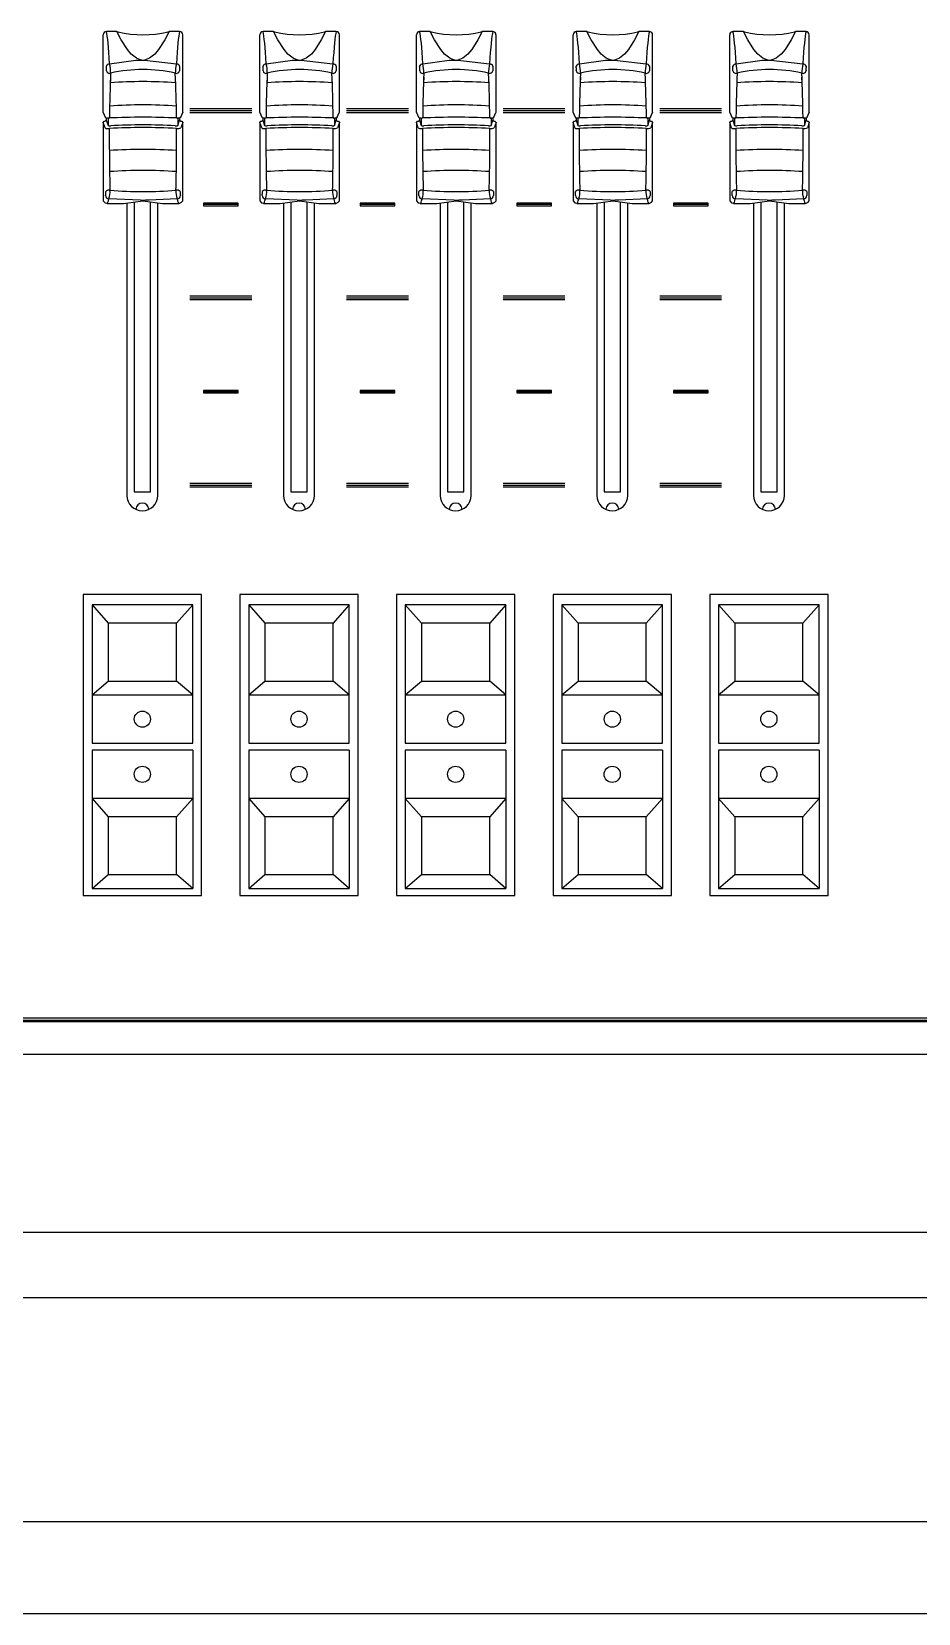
# Model space of a CAD drawing. Header units: inches. Extents: x 0.6 to 61.5, y 0.9 to 41.7.
# Drawn here: x 10.46 to 14.76, y 13.73 to 21.41 of the extents above; entities that cross this region are included whole.
import ezdxf

# ---------------------------------------------------------------- set-up
doc = ezdxf.new("R2010")
doc.units = ezdxf.units.IN
doc.header["$MEASUREMENT"] = 0
doc.layers.add('ARTWORK', color=2, linetype='Continuous')
doc.layers.add('OBJECT', color=7, linetype='Continuous')

msp = doc.modelspace()

# ---------------------------------------------------------------- linework, layer by layer
at = {"layer": 'ARTWORK'}
for points in [[(11.5273, 21.0339), (11.2277, 21.0339)], [(12.2873, 21.0339), (11.9877, 21.0339)], [(13.0473, 21.0339), (12.7477, 21.0339)], [(13.8073, 21.0339), (13.5077, 21.0339)], [(11.5273, 21.0249), (11.2277, 21.0249)], [(11.5273, 21.0159), (11.2277, 21.0159)], [(12.2873, 21.0249), (11.9877, 21.0249)], [(12.2873, 21.0159), (11.9877, 21.0159)], [(13.0473, 21.0249), (12.7477, 21.0249)], [(13.0473, 21.0159), (12.7477, 21.0159)], [(13.8073, 21.0249), (13.5077, 21.0249)], [(13.8073, 21.0159), (13.5077, 21.0159)], [(11.4615, 20.5766), (11.2935, 20.5766), (11.2935, 20.5646), (11.4615, 20.5646), (11.4615, 20.5766)], [(11.4615, 20.5706), (11.2935, 20.5706)], [(12.2215, 20.5766), (12.0535, 20.5766), (12.0535, 20.5646), (12.2215, 20.5646), (12.2215, 20.5766)], [(12.2215, 20.5706), (12.0535, 20.5706)], [(12.9815, 20.5766), (12.8135, 20.5766), (12.8135, 20.5646), (12.9815, 20.5646), (12.9815, 20.5766)], [(12.9815, 20.5706), (12.8135, 20.5706)], [(13.7415, 20.5766), (13.5735, 20.5766), (13.5735, 20.5646), (13.7415, 20.5646), (13.7415, 20.5766)], [(13.7415, 20.5706), (13.5735, 20.5706)], [(11.5273, 20.1252), (11.2277, 20.1252)], [(11.5273, 20.1162), (11.2277, 20.1162)], [(12.2873, 20.1252), (11.9877, 20.1252)], [(12.2873, 20.1162), (11.9877, 20.1162)], [(13.0473, 20.1252), (12.7477, 20.1252)], [(13.0473, 20.1162), (12.7477, 20.1162)], [(13.8073, 20.1252), (13.5077, 20.1252)], [(13.8073, 20.1162), (13.5077, 20.1162)], [(11.5273, 20.1072), (11.2277, 20.1072)], [(12.2873, 20.1072), (11.9877, 20.1072)], [(13.0473, 20.1072), (12.7477, 20.1072)], [(13.8073, 20.1072), (13.5077, 20.1072)], [(11.4615, 19.6678), (11.2935, 19.6678), (11.2935, 19.6558), (11.4615, 19.6558), (11.4615, 19.6678)], [(11.4615, 19.6618), (11.2935, 19.6618)], [(12.2215, 19.6678), (12.0535, 19.6678), (12.0535, 19.6558), (12.2215, 19.6558), (12.2215, 19.6678)], [(12.2215, 19.6618), (12.0535, 19.6618)], [(12.9815, 19.6678), (12.8135, 19.6678), (12.8135, 19.6558), (12.9815, 19.6558), (12.9815, 19.6678)], [(12.9815, 19.6618), (12.8135, 19.6618)], [(13.7415, 19.6678), (13.5735, 19.6678), (13.5735, 19.6558), (13.7415, 19.6558), (13.7415, 19.6678)], [(13.7415, 19.6618), (13.5735, 19.6618)], [(11.5273, 19.2164), (11.2277, 19.2164)], [(11.5273, 19.2074), (11.2277, 19.2074)], [(11.5273, 19.1984), (11.2277, 19.1984)], [(12.2873, 19.2164), (11.9877, 19.2164)], [(12.2873, 19.2074), (11.9877, 19.2074)], [(12.2873, 19.1984), (11.9877, 19.1984)], [(13.0473, 19.2164), (12.7477, 19.2164)], [(13.0473, 19.2074), (12.7477, 19.2074)], [(13.0473, 19.1984), (12.7477, 19.1984)], [(13.8073, 19.2164), (13.5077, 19.2164)], [(13.8073, 19.2074), (13.5077, 19.2074)], [(13.8073, 19.1984), (13.5077, 19.1984)]]:
    msp.add_lwpolyline(points, dxfattribs=at)
at = {"layer": 'OBJECT'}
for p, q in [((10.8066, 21.0185), (10.8066, 21.3937)), ((10.8731, 21.4091), (10.8222, 21.4091)), ((10.8731, 21.4091), (10.878, 21.4085)), ((11.1211, 21.4085), (11.126, 21.4091)), ((11.177, 21.4091), (11.126, 21.4091)), ((11.1926, 21.0185), (11.1926, 21.3937)), ((11.5666, 21.0185), (11.5666, 21.3937)), ((11.6331, 21.4091), (11.5822, 21.4091)), ((11.6331, 21.4091), (11.638, 21.4085)), ((11.8811, 21.4085), (11.886, 21.4091)), ((11.937, 21.4091), (11.886, 21.4091)), ((11.9526, 21.0185), (11.9526, 21.3937)), ((12.3266, 21.0185), (12.3266, 21.3937)), ((12.3931, 21.4091), (12.3422, 21.4091)), ((12.3931, 21.4091), (12.398, 21.4085)), ((12.6411, 21.4085), (12.646, 21.4091)), ((12.697, 21.4091), (12.646, 21.4091)), ((12.7126, 21.0185), (12.7126, 21.3937)), ((13.0866, 21.0185), (13.0866, 21.3937)), ((13.1531, 21.4091), (13.1022, 21.4091)), ((13.1531, 21.4091), (13.158, 21.4085)), ((13.4011, 21.4085), (13.406, 21.4091)), ((13.457, 21.4091), (13.406, 21.4091)), ((13.4726, 21.0185), (13.4726, 21.3937)), ((13.8466, 21.0185), (13.8466, 21.3937)), ((13.9131, 21.4091), (13.8622, 21.4091)), ((13.9131, 21.4091), (13.918, 21.4085)), ((14.1611, 21.4085), (14.166, 21.4091)), ((14.217, 21.4091), (14.166, 21.4091)), ((14.2326, 21.0185), (14.2326, 21.3937)), ((11.0069, 21.2713), (11.1615, 21.2523)), ((11.7669, 21.2713), (11.9215, 21.2523)), ((12.5269, 21.2713), (12.6815, 21.2523)), ((13.2869, 21.2713), (13.4415, 21.2523)), ((14.0469, 21.2713), (14.2015, 21.2523)), ((10.8419, 21.188), (10.841, 21.1609)), ((11.1578, 21.1609), (11.1572, 21.188)), ((11.6019, 21.188), (11.601, 21.1609)), ((11.9178, 21.1609), (11.9172, 21.188)), ((12.3619, 21.188), (12.361, 21.1609)), ((12.6778, 21.1609), (12.6772, 21.188)), ((13.1219, 21.188), (13.121, 21.1609)), ((13.4378, 21.1609), (13.4372, 21.188)), ((13.8819, 21.188), (13.881, 21.1609)), ((14.1978, 21.1609), (14.1972, 21.188)), ((10.807, 21.0165), (10.8066, 21.0185)), ((10.8066, 20.969), (10.8116, 20.9739)), ((10.8157, 20.9418), (10.8066, 20.969)), ((10.807, 21.0165), (10.8165, 20.9943)), ((10.8116, 20.9739), (10.8166, 20.9739)), ((10.8166, 20.9739), (10.8216, 20.9789)), ((10.8216, 20.9908), (10.8216, 20.9789)), ((10.8216, 20.9789), (10.8299, 20.9541)), ((10.8299, 20.9893), (10.8295, 20.9901)), ((10.8299, 20.9893), (10.8299, 20.9541)), ((11.1692, 20.9893), (11.1692, 20.9541)), ((11.1692, 20.9541), (11.1775, 20.9789)), ((11.1775, 20.9908), (11.1775, 20.9789)), ((11.1775, 20.9789), (11.1825, 20.9739)), ((11.1825, 20.9739), (11.1876, 20.9739)), ((11.1826, 20.9943), (11.1922, 21.0165)), ((11.1926, 20.969), (11.1834, 20.9418)), ((11.1876, 20.9739), (11.1926, 20.969)), ((11.1926, 21.0185), (11.1922, 21.0165)), ((11.567, 21.0165), (11.5666, 21.0185)), ((11.5666, 20.969), (11.5716, 20.9739)), ((11.5757, 20.9418), (11.5666, 20.969)), ((11.567, 21.0165), (11.5765, 20.9943)), ((11.5716, 20.9739), (11.5766, 20.9739)), ((11.5766, 20.9739), (11.5816, 20.9789)), ((11.5816, 20.9908), (11.5816, 20.9789)), ((11.5816, 20.9789), (11.5899, 20.9541)), ((11.5899, 20.9893), (11.5895, 20.9901)), ((11.5899, 20.9893), (11.5899, 20.9541)), ((11.9292, 20.9893), (11.9292, 20.9541)), ((11.9292, 20.9541), (11.9375, 20.9789)), ((11.9375, 20.9908), (11.9375, 20.9789)), ((11.9375, 20.9789), (11.9425, 20.9739)), ((11.9425, 20.9739), (11.9476, 20.9739)), ((11.9426, 20.9943), (11.9522, 21.0165)), ((11.9526, 20.969), (11.9434, 20.9418)), ((11.9476, 20.9739), (11.9526, 20.969)), ((11.9526, 21.0185), (11.9522, 21.0165)), ((12.327, 21.0165), (12.3266, 21.0185)), ((12.3266, 20.969), (12.3316, 20.9739)), ((12.3357, 20.9418), (12.3266, 20.969)), ((12.327, 21.0165), (12.3365, 20.9943)), ((12.3316, 20.9739), (12.3366, 20.9739)), ((12.3366, 20.9739), (12.3416, 20.9789)), ((12.3416, 20.9908), (12.3416, 20.9789)), ((12.3416, 20.9789), (12.3499, 20.9541)), ((12.3499, 20.9893), (12.3495, 20.9901)), ((12.3499, 20.9893), (12.3499, 20.9541)), ((12.6892, 20.9893), (12.6892, 20.9541)), ((12.6892, 20.9541), (12.6975, 20.9789)), ((12.6975, 20.9908), (12.6975, 20.9789)), ((12.6975, 20.9789), (12.7025, 20.9739)), ((12.7025, 20.9739), (12.7076, 20.9739)), ((12.7026, 20.9943), (12.7122, 21.0165)), ((12.7126, 20.969), (12.7034, 20.9418)), ((12.7076, 20.9739), (12.7126, 20.969)), ((12.7126, 21.0185), (12.7122, 21.0165)), ((13.087, 21.0165), (13.0866, 21.0185)), ((13.0866, 20.969), (13.0916, 20.9739)), ((13.0957, 20.9418), (13.0866, 20.969)), ((13.087, 21.0165), (13.0965, 20.9943)), ((13.0916, 20.9739), (13.0966, 20.9739)), ((13.0966, 20.9739), (13.1016, 20.9789)), ((13.1016, 20.9908), (13.1016, 20.9789)), ((13.1016, 20.9789), (13.1099, 20.9541)), ((13.1099, 20.9893), (13.1095, 20.9901)), ((13.1099, 20.9893), (13.1099, 20.9541)), ((13.4492, 20.9893), (13.4492, 20.9541)), ((13.4492, 20.9541), (13.4575, 20.9789)), ((13.4575, 20.9908), (13.4575, 20.9789)), ((13.4575, 20.9789), (13.4625, 20.9739)), ((13.4625, 20.9739), (13.4676, 20.9739)), ((13.4626, 20.9943), (13.4722, 21.0165)), ((13.4726, 20.969), (13.4634, 20.9418)), ((13.4676, 20.9739), (13.4726, 20.969)), ((13.4726, 21.0185), (13.4722, 21.0165)), ((13.847, 21.0165), (13.8466, 21.0185)), ((13.8466, 20.969), (13.8516, 20.9739)), ((13.8557, 20.9418), (13.8466, 20.969)), ((13.847, 21.0165), (13.8565, 20.9943)), ((13.8516, 20.9739), (13.8566, 20.9739)), ((13.8566, 20.9739), (13.8616, 20.9789)), ((13.8616, 20.9908), (13.8616, 20.9789)), ((13.8616, 20.9789), (13.8699, 20.9541)), ((13.8699, 20.9893), (13.8695, 20.9901)), ((13.8699, 20.9893), (13.8699, 20.9541)), ((14.2092, 20.9893), (14.2092, 20.9541)), ((14.2092, 20.9541), (14.2175, 20.9789)), ((14.2175, 20.9908), (14.2175, 20.9789)), ((14.2175, 20.9789), (14.2225, 20.9739)), ((14.2225, 20.9739), (14.2276, 20.9739)), ((14.2226, 20.9943), (14.2322, 21.0165)), ((14.2326, 20.969), (14.2234, 20.9418)), ((14.2276, 20.9739), (14.2326, 20.969)), ((14.2326, 21.0185), (14.2322, 21.0165)), ((10.9876, 20.592), (10.8339, 20.5985)), ((10.9217, 20.5777), (10.9217, 19.1581)), ((10.9573, 20.5822), (10.9573, 19.1756)), ((10.9876, 20.592), (11.0115, 20.592)), ((11.0361, 19.1756), (11.0361, 20.5829)), ((11.0717, 19.1581), (11.0717, 20.5785)), ((11.7476, 20.592), (11.5939, 20.5985)), ((11.6817, 20.5777), (11.6817, 19.1581)), ((11.7173, 20.5822), (11.7173, 19.1756)), ((11.7476, 20.592), (11.7715, 20.592)), ((11.7961, 19.1756), (11.7961, 20.5829)), ((11.8317, 19.1581), (11.8317, 20.5785)), ((12.5076, 20.592), (12.3539, 20.5985)), ((12.4417, 20.5777), (12.4417, 19.1581)), ((12.4773, 20.5822), (12.4773, 19.1756)), ((12.5076, 20.592), (12.5315, 20.592)), ((12.5561, 19.1756), (12.5561, 20.5829)), ((12.5917, 19.1581), (12.5917, 20.5785)), ((13.2676, 20.592), (13.1139, 20.5985)), ((13.2017, 20.5777), (13.2017, 19.1581)), ((13.2373, 20.5822), (13.2373, 19.1756)), ((13.2676, 20.592), (13.2915, 20.592)), ((13.3161, 19.1756), (13.3161, 20.5829)), ((13.3517, 19.1581), (13.3517, 20.5785)), ((14.0276, 20.592), (13.8739, 20.5985)), ((13.9617, 20.5777), (13.9617, 19.1581)), ((13.9973, 20.5822), (13.9973, 19.1756)), ((14.0276, 20.592), (14.0515, 20.592)), ((14.0761, 19.1756), (14.0761, 20.5829)), ((14.1117, 19.1581), (14.1117, 20.5785)), ((10.9573, 19.1756), (11.0361, 19.1756)), ((11.7173, 19.1756), (11.7961, 19.1756)), ((12.4773, 19.1756), (12.5561, 19.1756)), ((13.2373, 19.1756), (13.3161, 19.1756)), ((13.9973, 19.1756), (14.0761, 19.1756)), ((11.2837, 18.6774), (10.7097, 18.6774)), ((10.7097, 18.6774), (10.7097, 17.2177)), ((11.2837, 17.2177), (11.2837, 18.6774)), ((12.0437, 18.6774), (11.4697, 18.6774)), ((11.4697, 18.6774), (11.4697, 17.2177)), ((12.0437, 17.2177), (12.0437, 18.6774)), ((12.8037, 18.6774), (12.2297, 18.6774)), ((12.2297, 18.6774), (12.2297, 17.2177)), ((12.8037, 17.2177), (12.8037, 18.6774)), ((13.5637, 18.6774), (12.9897, 18.6774)), ((12.9897, 18.6774), (12.9897, 17.2177)), ((13.5637, 17.2177), (13.5637, 18.6774)), ((14.3237, 18.6774), (13.7497, 18.6774)), ((13.7497, 18.6774), (13.7497, 17.2177)), ((14.3237, 17.2177), (14.3237, 18.6774)), ((10.7526, 18.627), (10.8313, 18.538)), ((11.2408, 18.627), (10.7526, 18.627)), ((10.7526, 18.627), (10.7526, 17.9564)), ((11.2408, 18.627), (11.162, 18.538)), ((11.2408, 17.9564), (11.2408, 18.627)), ((11.5126, 18.627), (11.5913, 18.538)), ((12.0008, 18.627), (11.5126, 18.627)), ((11.5126, 18.627), (11.5126, 17.9564)), ((12.0008, 18.627), (11.922, 18.538)), ((12.0008, 17.9564), (12.0008, 18.627)), ((12.2726, 18.627), (12.3513, 18.538)), ((12.7608, 18.627), (12.2726, 18.627)), ((12.2726, 18.627), (12.2726, 17.9564)), ((12.7608, 18.627), (12.682, 18.538)), ((12.7608, 17.9564), (12.7608, 18.627)), ((13.0326, 18.627), (13.1113, 18.538)), ((13.5208, 18.627), (13.0326, 18.627)), ((13.0326, 18.627), (13.0326, 17.9564)), ((13.5208, 18.627), (13.442, 18.538)), ((13.5208, 17.9564), (13.5208, 18.627)), ((13.7926, 18.627), (13.8713, 18.538)), ((14.2808, 18.627), (13.7926, 18.627)), ((13.7926, 18.627), (13.7926, 17.9564)), ((14.2808, 18.627), (14.202, 18.538)), ((14.2808, 17.9564), (14.2808, 18.627)), ((11.162, 18.538), (10.8313, 18.538)), ((10.8313, 18.538), (10.8313, 18.2573)), ((11.162, 18.2573), (11.162, 18.538)), ((11.922, 18.538), (11.5913, 18.538)), ((11.5913, 18.538), (11.5913, 18.2573)), ((11.922, 18.2573), (11.922, 18.538)), ((12.682, 18.538), (12.3513, 18.538)), ((12.3513, 18.538), (12.3513, 18.2573)), ((12.682, 18.2573), (12.682, 18.538)), ((13.442, 18.538), (13.1113, 18.538)), ((13.1113, 18.538), (13.1113, 18.2573)), ((13.442, 18.2573), (13.442, 18.538)), ((14.202, 18.538), (13.8713, 18.538)), ((13.8713, 18.538), (13.8713, 18.2573)), ((14.202, 18.2573), (14.202, 18.538)), ((10.7526, 18.1903), (10.8313, 18.2573)), ((10.8313, 18.2573), (11.162, 18.2573)), ((11.2408, 18.1903), (11.162, 18.2573)), ((11.5126, 18.1903), (11.5913, 18.2573)), ((11.5913, 18.2573), (11.922, 18.2573)), ((12.0008, 18.1903), (11.922, 18.2573)), ((12.2726, 18.1903), (12.3513, 18.2573)), ((12.3513, 18.2573), (12.682, 18.2573)), ((12.7608, 18.1903), (12.682, 18.2573)), ((13.0326, 18.1903), (13.1113, 18.2573)), ((13.1113, 18.2573), (13.442, 18.2573)), ((13.5208, 18.1903), (13.442, 18.2573)), ((13.7926, 18.1903), (13.8713, 18.2573)), ((13.8713, 18.2573), (14.202, 18.2573)), ((14.2808, 18.1903), (14.202, 18.2573)), ((10.7526, 18.1903), (11.2408, 18.1903)), ((11.5126, 18.1903), (12.0008, 18.1903)), ((12.2726, 18.1903), (12.7608, 18.1903)), ((13.0326, 18.1903), (13.5208, 18.1903)), ((13.7926, 18.1903), (14.2808, 18.1903)), ((10.7526, 17.9564), (11.2408, 17.9564)), ((11.2408, 17.9219), (10.7526, 17.9219)), ((10.7526, 17.9219), (10.7526, 17.2513)), ((11.2408, 17.9219), (11.2408, 17.2513)), ((11.5126, 17.9564), (12.0008, 17.9564)), ((12.0008, 17.9219), (11.5126, 17.9219)), ((11.5126, 17.9219), (11.5126, 17.2513)), ((12.0008, 17.9219), (12.0008, 17.2513)), ((12.2726, 17.9564), (12.7608, 17.9564)), ((12.7608, 17.9219), (12.2726, 17.9219)), ((12.2726, 17.9219), (12.2726, 17.2513)), ((12.7608, 17.9219), (12.7608, 17.2513)), ((13.0326, 17.9564), (13.5208, 17.9564)), ((13.5208, 17.9219), (13.0326, 17.9219)), ((13.0326, 17.9219), (13.0326, 17.2513)), ((13.5208, 17.9219), (13.5208, 17.2513)), ((13.7926, 17.9564), (14.2808, 17.9564)), ((14.2808, 17.9219), (13.7926, 17.9219)), ((13.7926, 17.9219), (13.7926, 17.2513)), ((14.2808, 17.9219), (14.2808, 17.2513)), ((10.7526, 17.688), (10.8313, 17.5991)), ((11.2408, 17.688), (10.7526, 17.688)), ((11.2408, 17.688), (11.162, 17.5991)), ((11.5126, 17.688), (11.5913, 17.5991)), ((12.0008, 17.688), (11.5126, 17.688)), ((12.0008, 17.688), (11.922, 17.5991)), ((12.2726, 17.688), (12.3513, 17.5991)), ((12.7608, 17.688), (12.2726, 17.688)), ((12.7608, 17.688), (12.682, 17.5991)), ((13.0326, 17.688), (13.1113, 17.5991)), ((13.5208, 17.688), (13.0326, 17.688)), ((13.5208, 17.688), (13.442, 17.5991)), ((13.7926, 17.688), (13.8713, 17.5991)), ((14.2808, 17.688), (13.7926, 17.688)), ((14.2808, 17.688), (14.202, 17.5991)), ((11.162, 17.5991), (10.8313, 17.5991)), ((10.8313, 17.5991), (10.8313, 17.3184)), ((11.162, 17.3184), (11.162, 17.5991)), ((11.922, 17.5991), (11.5913, 17.5991)), ((11.5913, 17.5991), (11.5913, 17.3184)), ((11.922, 17.3184), (11.922, 17.5991)), ((12.682, 17.5991), (12.3513, 17.5991)), ((12.3513, 17.5991), (12.3513, 17.3184)), ((12.682, 17.3184), (12.682, 17.5991)), ((13.442, 17.5991), (13.1113, 17.5991)), ((13.1113, 17.5991), (13.1113, 17.3184)), ((13.442, 17.3184), (13.442, 17.5991)), ((14.202, 17.5991), (13.8713, 17.5991)), ((13.8713, 17.5991), (13.8713, 17.3184)), ((14.202, 17.3184), (14.202, 17.5991)), ((10.7526, 17.2513), (10.8313, 17.3184)), ((10.8313, 17.3184), (11.162, 17.3184)), ((11.2408, 17.2513), (11.162, 17.3184)), ((11.5126, 17.2513), (11.5913, 17.3184)), ((11.5913, 17.3184), (11.922, 17.3184)), ((12.0008, 17.2513), (11.922, 17.3184)), ((12.2726, 17.2513), (12.3513, 17.3184)), ((12.3513, 17.3184), (12.682, 17.3184)), ((12.7608, 17.2513), (12.682, 17.3184)), ((13.0326, 17.2513), (13.1113, 17.3184)), ((13.1113, 17.3184), (13.442, 17.3184)), ((13.5208, 17.2513), (13.442, 17.3184)), ((13.7926, 17.2513), (13.8713, 17.3184)), ((13.8713, 17.3184), (14.202, 17.3184)), ((14.2808, 17.2513), (14.202, 17.3184)), ((10.7097, 17.2177), (11.2837, 17.2177)), ((10.7526, 17.2513), (11.2408, 17.2513)), ((11.4697, 17.2177), (12.0437, 17.2177)), ((11.5126, 17.2513), (12.0008, 17.2513)), ((12.2297, 17.2177), (12.8037, 17.2177)), ((12.2726, 17.2513), (12.7608, 17.2513)), ((12.9897, 17.2177), (13.5637, 17.2177)), ((13.0326, 17.2513), (13.5208, 17.2513)), ((13.7497, 17.2177), (14.3237, 17.2177)), ((13.7926, 17.2513), (14.2808, 17.2513)), ((1.2992, 16.6118), (31.1797, 16.6118)), ((31.1805, 16.6038), (1.2992, 16.6038)), ((31.1797, 16.6226), (1.3112, 16.6226)), ((31.181, 16.4452), (1.2992, 16.4452)), ((34.1692, 15.5825), (1.2992, 15.5825)), ((34.1692, 15.2654), (1.2992, 15.2654)), ((34.1692, 14.1784), (1.2992, 14.1784)), ((1.2992, 13.7336), (34.1692, 13.7336))]:
    msp.add_line(p, q, dxfattribs=at)
at = {"layer": 'OBJECT', "flags": 128}
for points in [[(10.9922, 21.2713), (10.9835, 21.2732), (10.9678, 21.2799), (10.9424, 21.3003), (10.9243, 21.3219), (10.8942, 21.3696), (10.8731, 21.4091)], [(11.126, 21.4091), (11.1049, 21.3696), (11.0749, 21.3219), (11.0567, 21.3003), (11.0313, 21.2799), (11.0156, 21.2732), (11.0069, 21.2713)], [(11.7522, 21.2713), (11.7435, 21.2732), (11.7278, 21.2799), (11.7024, 21.3003), (11.6843, 21.3219), (11.6542, 21.3696), (11.6331, 21.4091)], [(11.886, 21.4091), (11.8649, 21.3696), (11.8349, 21.3219), (11.8167, 21.3003), (11.7913, 21.2799), (11.7756, 21.2732), (11.7669, 21.2713)], [(12.5122, 21.2713), (12.5035, 21.2732), (12.4878, 21.2799), (12.4624, 21.3003), (12.4443, 21.3219), (12.4142, 21.3696), (12.3931, 21.4091)], [(12.646, 21.4091), (12.6249, 21.3696), (12.5949, 21.3219), (12.5767, 21.3003), (12.5513, 21.2799), (12.5356, 21.2732), (12.5269, 21.2713)], [(13.2722, 21.2713), (13.2635, 21.2732), (13.2478, 21.2799), (13.2224, 21.3003), (13.2043, 21.3219), (13.1742, 21.3696), (13.1531, 21.4091)], [(13.406, 21.4091), (13.3849, 21.3696), (13.3549, 21.3219), (13.3367, 21.3003), (13.3113, 21.2799), (13.2956, 21.2732), (13.2869, 21.2713)], [(14.0322, 21.2713), (14.0235, 21.2732), (14.0078, 21.2799), (13.9824, 21.3003), (13.9643, 21.3219), (13.9342, 21.3696), (13.9131, 21.4091)], [(14.166, 21.4091), (14.1449, 21.3696), (14.1149, 21.3219), (14.0967, 21.3003), (14.0713, 21.2799), (14.0556, 21.2732), (14.0469, 21.2713)], [(10.8377, 21.2523), (10.9646, 21.2705), (10.9922, 21.2713)], [(11.5977, 21.2523), (11.7246, 21.2705), (11.7522, 21.2713)], [(12.3577, 21.2523), (12.4846, 21.2705), (12.5122, 21.2713)], [(13.1177, 21.2523), (13.2446, 21.2705), (13.2722, 21.2713)], [(13.8777, 21.2523), (14.0046, 21.2705), (14.0322, 21.2713)], [(10.8066, 20.969), (10.8066, 20.5884), (10.8154, 20.5787), (10.8248, 20.5772)], [(10.8166, 20.9943), (10.8167, 20.994), (10.8175, 20.9928), (10.8185, 20.992), (10.8195, 20.9914), (10.8208, 20.991), (10.8243, 20.9904), (10.8283, 20.9901), (10.8324, 20.99), (10.8354, 20.9901)], [(11.164, 20.9901), (11.1655, 20.99), (11.17, 20.9901), (11.1741, 20.9903), (11.1775, 20.9908), (11.1796, 20.9914), (11.1812, 20.9924), (11.1823, 20.9938), (11.1826, 20.9944)], [(11.1725, 20.5767), (11.1751, 20.5758), (11.1868, 20.5812), (11.1926, 20.5888), (11.1926, 20.969)], [(11.183, 20.9963), (11.1829, 20.9953), (11.1826, 20.9944)], [(11.5666, 20.969), (11.5666, 20.5884), (11.5754, 20.5787), (11.5848, 20.5772)], [(11.5766, 20.9943), (11.5767, 20.994), (11.5775, 20.9928), (11.5785, 20.992), (11.5795, 20.9914), (11.5808, 20.991), (11.5843, 20.9904), (11.5883, 20.9901), (11.5924, 20.99), (11.5954, 20.9901)], [(11.924, 20.9901), (11.9255, 20.99), (11.93, 20.9901), (11.9341, 20.9903), (11.9375, 20.9908), (11.9396, 20.9914), (11.9412, 20.9924), (11.9423, 20.9938), (11.9426, 20.9944)], [(11.9325, 20.5767), (11.9351, 20.5758), (11.9468, 20.5812), (11.9526, 20.5888), (11.9526, 20.969)], [(11.943, 20.9963), (11.9429, 20.9953), (11.9426, 20.9944)], [(12.3266, 20.969), (12.3266, 20.5884), (12.3354, 20.5787), (12.3448, 20.5772)], [(12.3366, 20.9943), (12.3367, 20.994), (12.3375, 20.9928), (12.3385, 20.992), (12.3395, 20.9914), (12.3408, 20.991), (12.3443, 20.9904), (12.3483, 20.9901), (12.3524, 20.99), (12.3554, 20.9901)], [(12.684, 20.9901), (12.6855, 20.99), (12.69, 20.9901), (12.6941, 20.9903), (12.6975, 20.9908), (12.6996, 20.9914), (12.7012, 20.9924), (12.7023, 20.9938), (12.7026, 20.9944)], [(12.6925, 20.5767), (12.6951, 20.5758), (12.7068, 20.5812), (12.7126, 20.5888), (12.7126, 20.969)], [(12.703, 20.9963), (12.7029, 20.9953), (12.7026, 20.9944)], [(13.0866, 20.969), (13.0866, 20.5884), (13.0954, 20.5787), (13.1048, 20.5772)], [(13.0966, 20.9943), (13.0967, 20.994), (13.0975, 20.9928), (13.0985, 20.992), (13.0995, 20.9914), (13.1008, 20.991), (13.1043, 20.9904), (13.1083, 20.9901), (13.1124, 20.99), (13.1154, 20.9901)], [(13.444, 20.9901), (13.4455, 20.99), (13.45, 20.9901), (13.4541, 20.9903), (13.4575, 20.9908), (13.4596, 20.9914), (13.4612, 20.9924), (13.4623, 20.9938), (13.4626, 20.9944)], [(13.4525, 20.5767), (13.4551, 20.5758), (13.4668, 20.5812), (13.4726, 20.5888), (13.4726, 20.969)], [(13.463, 20.9963), (13.4629, 20.9953), (13.4626, 20.9944)], [(13.8466, 20.969), (13.8466, 20.5884), (13.8554, 20.5787), (13.8648, 20.5772)], [(13.8566, 20.9943), (13.8567, 20.994), (13.8575, 20.9928), (13.8585, 20.992), (13.8595, 20.9914), (13.8608, 20.991), (13.8643, 20.9904), (13.8683, 20.9901), (13.8724, 20.99), (13.8754, 20.9901)], [(14.204, 20.9901), (14.2055, 20.99), (14.21, 20.9901), (14.2141, 20.9903), (14.2175, 20.9908), (14.2196, 20.9914), (14.2212, 20.9924), (14.2223, 20.9938), (14.2226, 20.9944)], [(14.2125, 20.5767), (14.2151, 20.5758), (14.2268, 20.5812), (14.2326, 20.5888), (14.2326, 20.969)], [(14.223, 20.9963), (14.2229, 20.9953), (14.2226, 20.9944)], [(10.8252, 20.5757), (10.9056, 20.5757), (10.9996, 20.5875), (11.0936, 20.5757), (11.1739, 20.5757)], [(11.1653, 20.5985), (11.0293, 20.5921), (11.0115, 20.592)], [(11.5852, 20.5757), (11.6656, 20.5757), (11.7596, 20.5875), (11.8536, 20.5757), (11.9339, 20.5757)], [(11.9253, 20.5985), (11.7893, 20.5921), (11.7715, 20.592)], [(12.3452, 20.5757), (12.4256, 20.5757), (12.5196, 20.5875), (12.6136, 20.5757), (12.6939, 20.5757)], [(12.6853, 20.5985), (12.5493, 20.5921), (12.5315, 20.592)], [(13.1052, 20.5757), (13.1856, 20.5757), (13.2796, 20.5875), (13.3736, 20.5757), (13.4539, 20.5757)], [(13.4453, 20.5985), (13.3093, 20.5921), (13.2915, 20.592)], [(13.8652, 20.5757), (13.9456, 20.5757), (14.0396, 20.5875), (14.1336, 20.5757), (14.2139, 20.5757)], [(14.2053, 20.5985), (14.0693, 20.5921), (14.0515, 20.592)]]:
    msp.add_lwpolyline(points, dxfattribs=at)
at = {"layer": 'OBJECT'}
for centre in [(10.9968, 18.0731), (11.7568, 18.0731), (12.5168, 18.0731), (13.2768, 18.0731), (14.0368, 18.0731), (10.9966, 17.8052), (11.7566, 17.8052), (12.5166, 17.8052), (13.2766, 17.8052), (14.0366, 17.8052)]:
    msp.add_circle(centre, 0.0392, dxfattribs=at)
for centre, radius, start, end in [((10.8221, 21.3936), 0.0155, 89.74263, 179.69705), ((10.9996, 21.8984), 0.5047, 256.06691, 283.93309), ((11.177, 21.3936), 0.0155, 0.2166, 90.34372), ((11.5821, 21.3936), 0.0155, 89.74263, 179.69705), ((11.7596, 21.8984), 0.5047, 256.06691, 283.93309), ((11.937, 21.3936), 0.0155, 0.2166, 90.34372), ((12.3421, 21.3936), 0.0155, 89.74263, 179.69705), ((12.5196, 21.8984), 0.5047, 256.06691, 283.93309), ((12.697, 21.3936), 0.0155, 0.2166, 90.34372), ((13.1021, 21.3936), 0.0155, 89.74263, 179.69705), ((13.2796, 21.8984), 0.5047, 256.06691, 283.93309), ((13.457, 21.3936), 0.0155, 0.2166, 90.34372), ((13.8621, 21.3936), 0.0155, 89.74263, 179.69705), ((14.0396, 21.8984), 0.5047, 256.06691, 283.93309), ((14.217, 21.3936), 0.0155, 0.2166, 90.34372), ((10.9996, 21.2951), 0.0249, 252.78823, 287.21177), ((11.7596, 21.2951), 0.0249, 252.78823, 287.21177), ((12.5196, 21.2951), 0.0249, 252.78823, 287.21177), ((13.2796, 21.2951), 0.0249, 252.78823, 287.21177), ((14.0396, 21.2951), 0.0249, 252.78823, 287.21177), ((10.8362, 21.2378), 0.0146, 84.18597, 165.49916), ((10.5705, 21.2284), 0.2519, 357.74102, 2.97484), ((10.8376, 21.2225), 0.0159, 194.85525, 288.66673), ((16.711, 20.9391), 5.8744, 177.38237, 179.47), ((10.647, 21.2081), 0.1957, 359.78892, 13.04062), ((10.9996, 20.5309), 0.6945, 76.94773, 103.05227), ((11.354, 21.2079), 0.1975, 167.02217, 180.14828), ((11.1615, 21.2225), 0.0159, 251.33327, 345.14475), ((5.2223, 20.9373), 5.9403, 0.54158, 2.60605), ((11.1629, 21.2378), 0.0146, 14.50084, 95.81403), ((11.4269, 21.2284), 0.2502, 177.00773, 182.2764), ((11.5962, 21.2378), 0.0146, 84.18597, 165.49916), ((11.3305, 21.2284), 0.2519, 357.74102, 2.97484), ((11.5976, 21.2225), 0.0159, 194.85525, 288.66673), ((17.471, 20.9391), 5.8744, 177.38237, 179.47), ((11.407, 21.2081), 0.1957, 359.78892, 13.04062), ((11.7596, 20.5309), 0.6945, 76.94773, 103.05227), ((12.114, 21.2079), 0.1975, 167.02217, 180.14828), ((11.9215, 21.2225), 0.0159, 251.33327, 345.14475), ((5.9823, 20.9373), 5.9403, 0.54158, 2.60605), ((11.9229, 21.2378), 0.0146, 14.50084, 95.81403), ((12.1869, 21.2284), 0.2502, 177.00773, 182.2764), ((12.3562, 21.2378), 0.0146, 84.18597, 165.49916), ((12.0905, 21.2284), 0.2519, 357.74102, 2.97484), ((12.3576, 21.2225), 0.0159, 194.85525, 288.66673), ((18.231, 20.9391), 5.8744, 177.38237, 179.47), ((12.167, 21.2081), 0.1957, 359.78892, 13.04062), ((12.5196, 20.5309), 0.6945, 76.94773, 103.05227), ((12.874, 21.2079), 0.1975, 167.02217, 180.14828), ((12.6815, 21.2225), 0.0159, 251.33327, 345.14475), ((6.7423, 20.9373), 5.9403, 0.54158, 2.60605), ((12.6829, 21.2378), 0.0146, 14.50084, 95.81403), ((12.9469, 21.2284), 0.2502, 177.00773, 182.2764), ((13.1162, 21.2378), 0.0146, 84.18597, 165.49916), ((12.8505, 21.2284), 0.2519, 357.74102, 2.97484), ((13.1176, 21.2225), 0.0159, 194.85525, 288.66673), ((18.991, 20.9391), 5.8744, 177.38237, 179.47), ((12.927, 21.2081), 0.1957, 359.78892, 13.04062), ((13.2796, 20.5309), 0.6945, 76.94773, 103.05227), ((13.634, 21.2079), 0.1975, 167.02217, 180.14828), ((13.4415, 21.2225), 0.0159, 251.33327, 345.14475), ((7.5023, 20.9373), 5.9403, 0.54158, 2.60605), ((13.4429, 21.2378), 0.0146, 14.50084, 95.81403), ((13.7069, 21.2284), 0.2502, 177.00773, 182.2764), ((13.8762, 21.2378), 0.0146, 84.18597, 165.49916), ((13.6105, 21.2284), 0.2519, 357.74102, 2.97484), ((13.8776, 21.2225), 0.0159, 194.85525, 288.66673), ((19.751, 20.9391), 5.8744, 177.38237, 179.47), ((13.687, 21.2081), 0.1957, 359.78892, 13.04062), ((14.0396, 20.5309), 0.6945, 76.94773, 103.05227), ((14.394, 21.2079), 0.1975, 167.02217, 180.14828), ((14.2015, 21.2225), 0.0159, 251.33327, 345.14475), ((8.2623, 20.9373), 5.9403, 0.54158, 2.60605), ((14.2029, 21.2378), 0.0146, 14.50084, 95.81403), ((14.4669, 21.2284), 0.2502, 177.00773, 182.2764), ((10.9996, 18.9766), 2.19, 85.85568, 94.15126), ((11.7596, 18.9766), 2.19, 85.85568, 94.15126), ((12.5196, 18.9766), 2.19, 85.85568, 94.15126), ((13.2796, 18.9766), 2.19, 85.85568, 94.15126), ((14.0396, 18.9766), 2.19, 85.85568, 94.15126), ((10.9996, 18.593), 2.4606, 86.22632, 93.77432), ((11.7596, 18.593), 2.4606, 86.22632, 93.77432), ((12.5196, 18.593), 2.4606, 86.22632, 93.77432), ((13.2796, 18.593), 2.4606, 86.22632, 93.77432), ((14.0396, 18.593), 2.4606, 86.22632, 93.77432), ((10.821, 20.9963), 0.00492, 180.03968, 203.84393), ((10.9996, 17.0785), 3.9151, 87.59405, 92.40595), ((10.8341, 20.9927), 0.00282, 292.80156, 15.29479), ((11.165, 20.9927), 0.00282, 164.70521, 247.19844), ((11.581, 20.9963), 0.00492, 180.03968, 203.84393), ((11.7596, 17.0785), 3.9151, 87.59405, 92.40595), ((11.5941, 20.9927), 0.00282, 292.80156, 15.29479), ((11.925, 20.9927), 0.00282, 164.70521, 247.19844), ((12.341, 20.9963), 0.00492, 180.03968, 203.84393), ((12.5196, 17.0785), 3.9151, 87.59405, 92.40595), ((12.3541, 20.9927), 0.00282, 292.80156, 15.29479), ((12.685, 20.9927), 0.00282, 164.70521, 247.19844), ((13.101, 20.9963), 0.00492, 180.03968, 203.84393), ((13.2796, 17.0785), 3.9151, 87.59405, 92.40595), ((13.1141, 20.9927), 0.00282, 292.80156, 15.29479), ((13.445, 20.9927), 0.00282, 164.70521, 247.19844), ((13.861, 20.9963), 0.00492, 180.03968, 203.84393), ((14.0396, 17.0785), 3.9151, 87.59405, 92.40595), ((13.8741, 20.9927), 0.00282, 292.80156, 15.29479), ((14.205, 20.9927), 0.00282, 164.70521, 247.19844), ((10.8299, 20.9713), 0.0328, 244.32419, 281.47222), ((20.8314, 20.8867), 9.9952, 179.69922, 181.41955), ((10.9996, 17.849), 3.0945, 86.97733, 93.02267), ((1.2056, 20.8863), 9.9572, 358.57717, 0.30405), ((11.1687, 20.9759), 0.0372, 260.8263, 293.37729), ((11.5899, 20.9713), 0.0328, 244.32419, 281.47222), ((21.5914, 20.8867), 9.9952, 179.69922, 181.41955), ((11.7596, 17.849), 3.0945, 86.97733, 93.02267), ((1.9656, 20.8863), 9.9572, 358.57717, 0.30405), ((11.9287, 20.9759), 0.0372, 260.8263, 293.37729), ((12.3499, 20.9713), 0.0328, 244.32419, 281.47222), ((22.3514, 20.8867), 9.9952, 179.69922, 181.41955), ((12.5196, 17.849), 3.0945, 86.97733, 93.02267), ((2.7256, 20.8863), 9.9572, 358.57717, 0.30405), ((12.6887, 20.9759), 0.0372, 260.8263, 293.37729), ((13.1099, 20.9713), 0.0328, 244.32419, 281.47222), ((23.1114, 20.8867), 9.9952, 179.69922, 181.41955), ((13.2796, 17.849), 3.0945, 86.97733, 93.02267), ((3.4856, 20.8863), 9.9572, 358.57717, 0.30405), ((13.4487, 20.9759), 0.0372, 260.8263, 293.37729), ((13.8699, 20.9713), 0.0328, 244.32419, 281.47222), ((23.8714, 20.8867), 9.9952, 179.69922, 181.41955), ((14.0396, 17.849), 3.0945, 86.97733, 93.02267), ((4.2456, 20.8863), 9.9572, 358.57717, 0.30405), ((14.2087, 20.9759), 0.0372, 260.8263, 293.37729), ((10.9996, 18.3226), 2.515, 86.27983, 93.71967), ((11.7596, 18.3226), 2.515, 86.27983, 93.71967), ((12.5196, 18.3226), 2.515, 86.27983, 93.71967), ((13.2796, 18.3226), 2.515, 86.27983, 93.71967), ((14.0396, 18.3226), 2.515, 86.27983, 93.71967), ((10.9996, 18.3439), 2.3915, 86.11354, 93.88609), ((11.7596, 18.3439), 2.3915, 86.11354, 93.88609), ((12.5196, 18.3439), 2.3915, 86.11354, 93.88609), ((13.2796, 18.3439), 2.3915, 86.11354, 93.88609), ((14.0396, 18.3439), 2.3915, 86.11354, 93.88609), ((10.651, 20.6274), 0.1679, 355.2657, 2.26115), ((10.8338, 20.6141), 0.0156, 182.25249, 270.06157), ((10.8338, 20.6173), 0.0225, 75.73078, 132.04397), ((10.7521, 20.6302), 0.0877, 338.85119, 5.84288), ((10.9996, 22.669), 2.0362, 265.48614, 274.51386), ((11.261, 20.6321), 0.1015, 176.01911, 199.28682), ((11.1654, 20.6173), 0.0225, 47.95603, 104.26922), ((11.1653, 20.6141), 0.0156, 269.93843, 357.74751), ((11.3363, 20.6271), 0.156, 177.47243, 185.00072), ((11.411, 20.6274), 0.1679, 355.2657, 2.26115), ((11.5938, 20.6141), 0.0156, 182.25249, 270.06157), ((11.5938, 20.6173), 0.0225, 75.73078, 132.04397), ((11.5121, 20.6302), 0.0877, 338.85119, 5.84288), ((11.7596, 22.669), 2.0362, 265.48614, 274.51386), ((12.021, 20.6321), 0.1015, 176.01911, 199.28682), ((11.9254, 20.6173), 0.0225, 47.95603, 104.26922), ((11.9253, 20.6141), 0.0156, 269.93843, 357.74751), ((12.0963, 20.6271), 0.156, 177.47243, 185.00072), ((12.171, 20.6274), 0.1679, 355.2657, 2.26115), ((12.3538, 20.6141), 0.0156, 182.25249, 270.06157), ((12.3538, 20.6173), 0.0225, 75.73078, 132.04397), ((12.2721, 20.6302), 0.0877, 338.85119, 5.84288), ((12.5196, 22.669), 2.0362, 265.48614, 274.51386), ((12.781, 20.6321), 0.1015, 176.01911, 199.28682), ((12.6854, 20.6173), 0.0225, 47.95603, 104.26922), ((12.6853, 20.6141), 0.0156, 269.93843, 357.74751), ((12.8563, 20.6271), 0.156, 177.47243, 185.00072), ((12.931, 20.6274), 0.1679, 355.2657, 2.26115), ((13.1138, 20.6141), 0.0156, 182.25249, 270.06157), ((13.1138, 20.6173), 0.0225, 75.73078, 132.04397), ((13.0321, 20.6302), 0.0877, 338.85119, 5.84288), ((13.2796, 22.669), 2.0362, 265.48614, 274.51386), ((13.541, 20.6321), 0.1015, 176.01911, 199.28682), ((13.4454, 20.6173), 0.0225, 47.95603, 104.26922), ((13.4453, 20.6141), 0.0156, 269.93843, 357.74751), ((13.6163, 20.6271), 0.156, 177.47243, 185.00072), ((13.691, 20.6274), 0.1679, 355.2657, 2.26115), ((13.8738, 20.6141), 0.0156, 182.25249, 270.06157), ((13.8738, 20.6173), 0.0225, 75.73078, 132.04397), ((13.7921, 20.6302), 0.0877, 338.85119, 5.84288), ((14.0396, 22.669), 2.0362, 265.48614, 274.51386), ((14.301, 20.6321), 0.1015, 176.01911, 199.28682), ((14.2054, 20.6173), 0.0225, 47.95603, 104.26922), ((14.2053, 20.6141), 0.0156, 269.93843, 357.74751), ((14.3763, 20.6271), 0.156, 177.47243, 185.00072), ((10.9967, 19.1587), 0.075, 180.45092, 359.54908), ((10.9967, 19.0894), 0.0316, 2.43832, 177.56168), ((11.7567, 19.1587), 0.075, 180.45092, 359.54908), ((11.7567, 19.0894), 0.0316, 2.43832, 177.56168), ((12.5167, 19.1587), 0.075, 180.45092, 359.54908), ((12.5167, 19.0894), 0.0316, 2.43832, 177.56168), ((13.2767, 19.1587), 0.075, 180.45092, 359.54908), ((13.2767, 19.0894), 0.0316, 2.43832, 177.56168), ((14.0367, 19.1587), 0.075, 180.45092, 359.54908), ((14.0367, 19.0894), 0.0316, 2.43832, 177.56168)]:
    msp.add_arc(centre, radius, start, end, dxfattribs=at)
for centre, major_axis, ratio, start_param, end_param in [((10.8207, 20.885), (-0.0038, 0.534), 0.050377, 5.470599, 6.090841), ((11.1784, 20.885), (0.0038, 0.534), 0.050377, 0.192344, 0.812586), ((11.5807, 20.885), (-0.0038, 0.534), 0.050377, 5.470599, 6.090841), ((11.9384, 20.885), (0.0038, 0.534), 0.050377, 0.192344, 0.812586), ((12.3407, 20.885), (-0.0038, 0.534), 0.050377, 5.470599, 6.090841), ((12.6984, 20.885), (0.0038, 0.534), 0.050377, 0.192344, 0.812586), ((13.1007, 20.885), (-0.0038, 0.534), 0.050377, 5.470599, 6.090841), ((13.4584, 20.885), (0.0038, 0.534), 0.050377, 0.192344, 0.812586), ((13.8607, 20.885), (-0.0038, 0.534), 0.050377, 5.470599, 6.090841), ((14.2184, 20.885), (0.0038, 0.534), 0.050377, 0.192344, 0.812586), ((10.9996, 20.876), (0.515, 0), 0.15629, 1.261708, 1.879885), ((11.7596, 20.876), (0.515, 0), 0.15629, 1.261708, 1.879885), ((12.5196, 20.876), (0.515, 0), 0.15629, 1.261708, 1.879885), ((13.2796, 20.876), (0.515, 0), 0.15629, 1.261708, 1.879885), ((14.0396, 20.876), (0.515, 0), 0.15629, 1.261708, 1.879885), ((10.8399, 20.9542), (0.01, 0), 0.165101, 3.193953, 5.021477), ((11.1593, 20.9542), (0.01, 0), 0.165101, 4.403301, 6.230825), ((11.5999, 20.9542), (0.01, 0), 0.165101, 3.193953, 5.021477), ((11.9193, 20.9542), (0.01, 0), 0.165101, 4.403301, 6.230825), ((12.3599, 20.9542), (0.01, 0), 0.165101, 3.193953, 5.021477), ((12.6793, 20.9542), (0.01, 0), 0.165101, 4.403301, 6.230825), ((13.1199, 20.9542), (0.01, 0), 0.165101, 3.193953, 5.021477), ((13.4393, 20.9542), (0.01, 0), 0.165101, 4.403301, 6.230825), ((13.8799, 20.9542), (0.01, 0), 0.165101, 3.193953, 5.021477), ((14.1993, 20.9542), (0.01, 0), 0.165101, 4.403301, 6.230825), ((10.8203, 21.2541), (-0.0048, 0.6784), 0.0507, 3.14123, 3.401294), ((11.1788, 21.2541), (0.0048, 0.6784), 0.0507, 2.881891, 3.141955), ((11.5803, 21.2541), (-0.0048, 0.6784), 0.0507, 3.14123, 3.401294), ((11.9388, 21.2541), (0.0048, 0.6784), 0.0507, 2.881891, 3.141955), ((12.3403, 21.2541), (-0.0048, 0.6784), 0.0507, 3.14123, 3.401294), ((12.6988, 21.2541), (0.0048, 0.6784), 0.0507, 2.881891, 3.141955), ((13.1003, 21.2541), (-0.0048, 0.6784), 0.0507, 3.14123, 3.401294), ((13.4588, 21.2541), (0.0048, 0.6784), 0.0507, 2.881891, 3.141955), ((13.8603, 21.2541), (-0.0048, 0.6784), 0.0507, 3.14123, 3.401294), ((14.2188, 21.2541), (0.0048, 0.6784), 0.0507, 2.881891, 3.141955)]:
    msp.add_ellipse(centre, major_axis=major_axis, ratio=ratio, start_param=start_param, end_param=end_param, dxfattribs=at)

doc.saveas('drawing.dxf')
